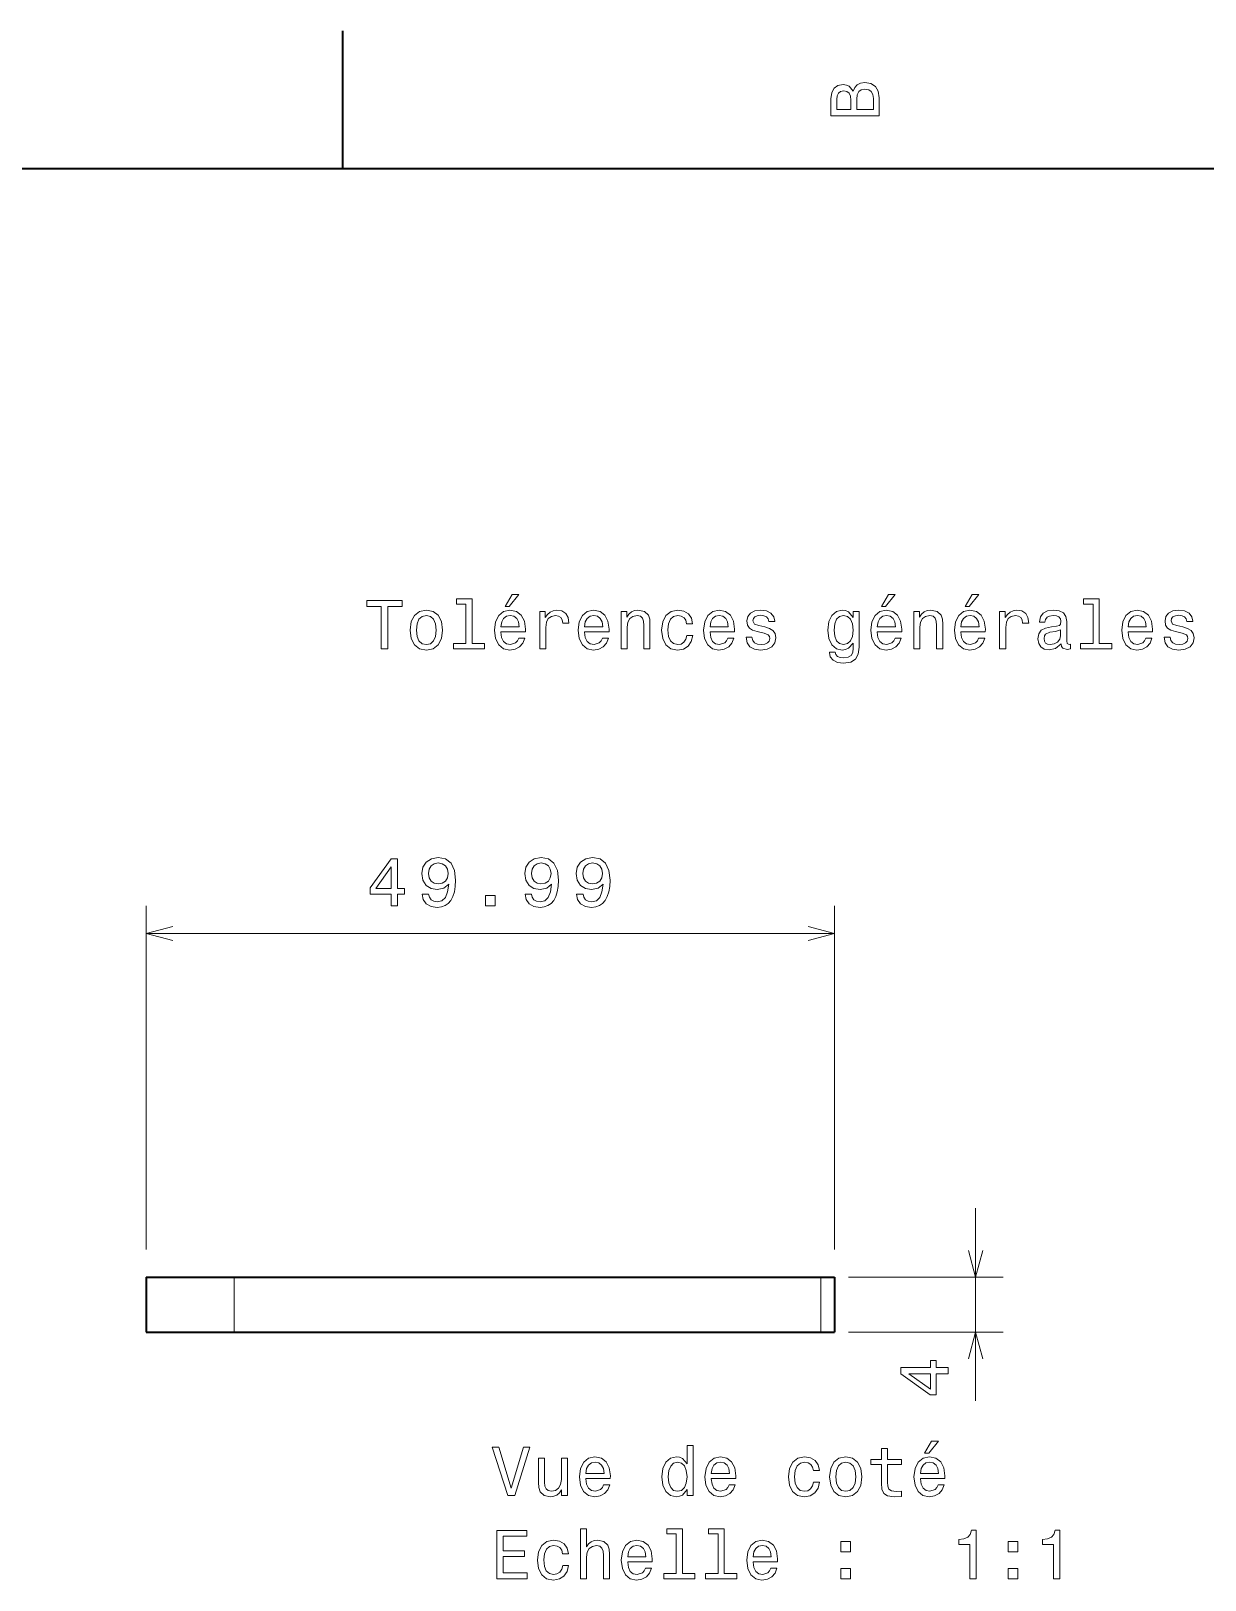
# Model space of a CAD drawing. Extents: x 0 to 297, y 0 to 210.
# Drawn here: x 125.8 to 211.1, y 97.5 to 210 of the extents above; entities that cross this region are included whole.
import ezdxf

# ---------------------------------------------------------------- set-up
doc = ezdxf.new("R2010")
doc.units = 0

msp = doc.modelspace()

# ---------------------------------------------------------------- linework, layer by layer
at = {"color": 7, "lineweight": 35, "ltscale": 0.25}
msp.add_line((148.5, 200), (148.5, 210), dxfattribs=at)
at = {"color": 7, "lineweight": 35}
for p, q in [((287, 200), (10, 200)), ((140.607681, 119.518822), (183.199265, 119.518822)), ((140.607681, 115.518822), (183.199265, 115.518822))]:
    msp.add_line(p, q, dxfattribs=at)
at = {"color": 7, "lineweight": 13}
for p, q in [((134.207687, 121.518822), (134.207687, 146.464462)), ((184.199265, 121.518822), (184.199265, 146.464462)), ((134.207687, 144.464462), (184.199265, 144.464462))]:
    msp.add_line(p, q, dxfattribs=at)
at = {"color": 7, "lineweight": 13, "ltscale": 0.35}
msp.add_line((194.437347, 110.518822), (194.437347, 124.518822), dxfattribs=at)
at = {"color": 7, "lineweight": 35, "ltscale": 0.16}
for p, q in [((134.207687, 119.518822), (140.607681, 119.518822)), ((134.207687, 115.518822), (140.607681, 115.518822))]:
    msp.add_line(p, q, dxfattribs=at)
at = {"color": 7, "lineweight": 35, "ltscale": 0.1}
for p, q in [((134.207687, 119.518822), (134.207687, 115.518822)), ((184.199265, 119.518822), (184.199265, 115.518822))]:
    msp.add_line(p, q, dxfattribs=at)
at = {"color": 7, "lineweight": 13, "ltscale": 0.1}
for p, q in [((140.607681, 115.518822), (140.607681, 119.518822)), ((183.199265, 119.518822), (183.199265, 115.518822))]:
    msp.add_line(p, q, dxfattribs=at)
at = {"color": 7, "lineweight": 35, "ltscale": 0.025}
for p, q in [((183.199265, 119.518822), (184.199265, 119.518822)), ((183.199265, 115.518822), (184.199265, 115.518822))]:
    msp.add_line(p, q, dxfattribs=at)
at = {"color": 7, "lineweight": 13, "ltscale": 0.280952}
for p, q in [((185.199265, 119.518822), (196.437347, 119.518822)), ((185.199265, 115.518822), (196.437347, 115.518822))]:
    msp.add_line(p, q, dxfattribs=at)
at = {"color": 7, "lineweight": 13}
for points in [[(185.542007, 205.630417), (185.249496, 205.983429), (185.052811, 206.074219), (184.81073, 206.104477), (184.432495, 206.03891), (184.160156, 205.842224), (183.993729, 205.524506), (183.933212, 205.080704), (183.933212, 203.835022), (187.433212, 203.835022), (187.433212, 205.151306), (187.36261, 205.620331), (187.155838, 205.968307), (186.828018, 206.185165), (186.384216, 206.260818), (186.08667, 206.215424), (185.839554, 206.094391), (185.65799, 205.897705)], [(185.385666, 204.984879), (185.385666, 204.298996), (184.351807, 204.298996), (184.351807, 205.025223), (184.382065, 205.297562), (184.472839, 205.489197), (184.629181, 205.605194), (184.86116, 205.645538), (185.093155, 205.600143), (185.254532, 205.479111), (185.355408, 205.272339)], [(187.014618, 205.095825), (187.014618, 204.298996), (185.809296, 204.298996), (185.809296, 205.050446), (185.844589, 205.368164), (185.9505, 205.595108), (186.132065, 205.731277), (186.394302, 205.776657), (186.671692, 205.731277), (186.863327, 205.605194), (186.979324, 205.393372)], [(157.42868, 168.391205), (157.42868, 165.516571), (156.515854, 165.516571), (156.515854, 165.143372), (158.780258, 165.143372), (158.780258, 165.516571), (157.872482, 165.516571), (157.872482, 168.764404), (156.732712, 168.764404), (156.732712, 168.391205)], [(160.278091, 168.219742), (160.575653, 168.219742), (161.276657, 169.077087), (160.782425, 169.077087)], [(187.602295, 168.219742), (187.899857, 168.219742), (188.600861, 169.077087), (188.106628, 169.077087)], [(193.674347, 168.219742), (193.971893, 168.219742), (194.672913, 169.077087), (194.178665, 169.077087)], [(202.969009, 168.391205), (202.969009, 165.516571), (202.056183, 165.516571), (202.056183, 165.143372), (204.320602, 165.143372), (204.320602, 165.516571), (203.412811, 165.516571), (203.412811, 168.764404), (202.273041, 168.764404), (202.273041, 168.391205)], [(151.286026, 165.143372), (151.75, 165.143372), (151.75, 168.219742), (152.809082, 168.219742), (152.809082, 168.643372), (150.221909, 168.643372), (150.221909, 168.219742), (151.286026, 168.219742)], [(153.378967, 166.494949), (153.459656, 165.879684), (153.69165, 165.425797), (154.059799, 165.143372), (154.554031, 165.047546), (155.043228, 165.143372), (155.411377, 165.420746), (155.643372, 165.874634), (155.729111, 166.494949), (155.643372, 167.110229), (155.411377, 167.569168), (155.043228, 167.846542), (154.554031, 167.947403), (154.059799, 167.846542), (153.69165, 167.564117), (153.459656, 167.110229)], [(159.970459, 166.368881), (161.745682, 166.368881), (161.750717, 166.575653), (161.670029, 167.155624), (161.44812, 167.58934), (161.095108, 167.851578), (160.626083, 167.947403), (160.167145, 167.846542), (159.814117, 167.564117), (159.587173, 167.105194), (159.506485, 166.5), (159.582138, 165.879684), (159.809082, 165.425797), (160.157059, 165.143372), (160.610947, 165.047546), (161.004318, 165.113113), (161.327087, 165.284576), (161.564117, 165.556915), (161.700287, 165.920029), (161.261536, 165.920029), (161.170746, 165.718292), (161.039627, 165.567001), (160.666428, 165.445969), (160.378967, 165.501434), (160.162109, 165.677948), (160.020889, 165.965424), (159.970459, 166.353745)], [(162.784576, 165.143372), (163.228394, 165.143372), (163.228394, 166.691635), (163.273773, 167.064835), (163.409943, 167.332138), (163.631851, 167.493515), (163.929398, 167.548996), (164.151291, 167.513687), (164.317719, 167.412827), (164.418594, 167.241348), (164.453888, 167.009369), (164.90274, 167.009369), (164.842224, 167.417862), (164.675797, 167.710373), (164.398422, 167.886887), (164.020172, 167.947403), (163.76297, 167.907059), (163.541061, 167.806198), (163.344376, 167.63472), (163.188034, 167.40274), (163.188034, 167.851578), (162.784576, 167.851578)], [(166.042511, 166.368881), (167.817719, 166.368881), (167.822769, 166.575653), (167.742081, 167.155624), (167.520172, 167.58934), (167.167145, 167.851578), (166.69812, 167.947403), (166.239197, 167.846542), (165.886169, 167.564117), (165.659225, 167.105194), (165.578537, 166.5), (165.654175, 165.879684), (165.881119, 165.425797), (166.229111, 165.143372), (166.682999, 165.047546), (167.07637, 165.113113), (167.399139, 165.284576), (167.636169, 165.556915), (167.772339, 165.920029), (167.333572, 165.920029), (167.242798, 165.718292), (167.111664, 165.567001), (166.73848, 165.445969), (166.451004, 165.501434), (166.234146, 165.677948), (166.092941, 165.965424), (166.042511, 166.353745)], [(168.690201, 165.143372), (169.134003, 165.143372), (169.134003, 166.706772), (169.179398, 167.064835), (169.325653, 167.327087), (169.552597, 167.48848), (169.855194, 167.548996), (170.09726, 167.498566), (170.248566, 167.362396), (170.324203, 167.135452), (170.349426, 166.832855), (170.349426, 165.143372), (170.793228, 165.143372), (170.793228, 166.92363), (170.773056, 167.281708), (170.682281, 167.579254), (170.384735, 167.851578), (169.920746, 167.947403), (169.663544, 167.912109), (169.446686, 167.816284), (169.260086, 167.654892), (169.113831, 167.438034), (169.113831, 167.851578), (168.690201, 167.851578)], [(173.451004, 166.953888), (173.889771, 166.953888), (173.798996, 167.357346), (173.582138, 167.675079), (173.244232, 167.871765), (172.805481, 167.947403), (172.32132, 167.846542), (171.953171, 167.564117), (171.721191, 167.105194), (171.640488, 166.489914), (171.716141, 165.879684), (171.943085, 165.425797), (172.301147, 165.143372), (172.790344, 165.047546), (173.22406, 165.123199), (173.561966, 165.335007), (173.793945, 165.667862), (173.894806, 166.111664), (173.471191, 166.111664), (173.395538, 165.829254), (173.254318, 165.617432), (173.052597, 165.486313), (172.805481, 165.445969), (172.497833, 165.51152), (172.27594, 165.713257), (172.139771, 166.041061), (172.094376, 166.505035), (172.139771, 166.958939), (172.280975, 167.286743), (172.507935, 167.48848), (172.805481, 167.559082), (173.067719, 167.513687), (173.264404, 167.39769), (173.395538, 167.206055)], [(175.150574, 166.368881), (176.925797, 166.368881), (176.930832, 166.575653), (176.850143, 167.155624), (176.628235, 167.58934), (176.275223, 167.851578), (175.806198, 167.947403), (175.34726, 167.846542), (174.994232, 167.564117), (174.767288, 167.105194), (174.6866, 166.5), (174.762253, 165.879684), (174.989197, 165.425797), (175.337173, 165.143372), (175.791061, 165.047546), (176.184433, 165.113113), (176.507202, 165.284576), (176.744232, 165.556915), (176.880402, 165.920029), (176.44165, 165.920029), (176.350861, 165.718292), (176.219742, 165.567001), (175.846542, 165.445969), (175.559082, 165.501434), (175.342224, 165.677948), (175.201004, 165.965424), (175.150574, 166.353745)], [(179.124634, 166.721909), (178.695969, 166.822769), (178.378235, 166.938766), (178.272339, 167.175797), (178.302597, 167.342224), (178.408508, 167.463257), (178.579971, 167.53891), (178.827087, 167.569168), (179.064117, 167.53891), (179.250717, 167.44812), (179.371765, 167.311966), (179.422195, 167.130402), (179.855911, 167.130402), (179.855911, 167.140488), (179.780258, 167.468292), (179.573486, 167.72551), (179.250717, 167.886887), (178.827087, 167.947403), (178.398407, 167.886887), (178.085739, 167.720459), (177.889053, 167.473343), (177.828522, 167.16066), (177.873917, 166.858063), (178.015137, 166.646255), (178.247116, 166.494949), (178.585022, 166.389053), (179.079254, 166.268005), (179.381836, 166.141937), (179.46254, 166.041061), (179.492798, 165.889771), (179.447403, 165.703171), (179.32637, 165.561966), (179.129684, 165.471176), (178.867432, 165.440918), (178.590057, 165.471176), (178.388336, 165.577087), (178.252167, 165.748566), (178.196686, 165.985596), (177.768005, 165.985596), (177.838623, 165.582138), (178.045395, 165.289627), (178.373199, 165.113113), (178.827087, 165.047546), (179.301147, 165.113113), (179.649139, 165.289627), (179.860947, 165.572052), (179.9366, 165.940201), (179.881119, 166.257919), (179.724777, 166.474777), (179.467575, 166.615997)], [(185.978394, 165.264404), (185.978394, 167.851578), (185.554749, 167.851578), (185.554749, 167.412827), (185.206772, 167.811234), (184.994949, 167.912109), (184.757919, 167.947403), (184.329254, 167.846542), (183.996399, 167.564117), (183.779541, 167.110229), (183.703888, 166.5), (183.779541, 165.88472), (183.996399, 165.430832), (184.329254, 165.143372), (184.757919, 165.047546), (185, 165.082855), (185.201721, 165.17363), (185.554749, 165.556915), (185.554749, 165.17363), (185.514404, 164.871033), (185.403458, 164.654175), (185.191635, 164.528091), (184.873917, 164.482712), (184.596542, 164.51297), (184.399857, 164.588623), (184.283859, 164.719742), (184.248566, 164.896255), (183.819885, 164.896255), (183.819885, 164.876083), (183.885437, 164.553314), (184.087173, 164.311234), (184.409943, 164.154892), (184.848694, 164.099426), (185.373199, 164.175079), (185.721176, 164.386887), (185.917862, 164.755051)], [(187.294662, 166.368881), (189.069885, 166.368881), (189.074921, 166.575653), (188.994232, 167.155624), (188.772339, 167.58934), (188.419312, 167.851578), (187.950287, 167.947403), (187.491348, 167.846542), (187.138321, 167.564117), (186.911377, 167.105194), (186.830688, 166.5), (186.906342, 165.879684), (187.133286, 165.425797), (187.481262, 165.143372), (187.93515, 165.047546), (188.328522, 165.113113), (188.651291, 165.284576), (188.888321, 165.556915), (189.02449, 165.920029), (188.585724, 165.920029), (188.494949, 165.718292), (188.363831, 165.567001), (187.990631, 165.445969), (187.703171, 165.501434), (187.486313, 165.677948), (187.345093, 165.965424), (187.294662, 166.353745)], [(189.942352, 165.143372), (190.386169, 165.143372), (190.386169, 166.706772), (190.431549, 167.064835), (190.577805, 167.327087), (190.804749, 167.48848), (191.107346, 167.548996), (191.349426, 167.498566), (191.500717, 167.362396), (191.57637, 167.135452), (191.601578, 166.832855), (191.601578, 165.143372), (192.04538, 165.143372), (192.04538, 166.92363), (192.025208, 167.281708), (191.934433, 167.579254), (191.636887, 167.851578), (191.172913, 167.947403), (190.91571, 167.912109), (190.698853, 167.816284), (190.512238, 167.654892), (190.365997, 167.438034), (190.365997, 167.851578), (189.942352, 167.851578)], [(193.366714, 166.368881), (195.141922, 166.368881), (195.146973, 166.575653), (195.066284, 167.155624), (194.844376, 167.58934), (194.491348, 167.851578), (194.022339, 167.947403), (193.5634, 167.846542), (193.210373, 167.564117), (192.983429, 167.105194), (192.90274, 166.5), (192.978378, 165.879684), (193.205322, 165.425797), (193.553314, 165.143372), (194.007202, 165.047546), (194.400574, 165.113113), (194.723343, 165.284576), (194.960373, 165.556915), (195.096542, 165.920029), (194.657776, 165.920029), (194.567001, 165.718292), (194.435883, 165.567001), (194.062683, 165.445969), (193.775208, 165.501434), (193.55835, 165.677948), (193.417145, 165.965424), (193.366714, 166.353745)], [(196.180832, 165.143372), (196.624634, 165.143372), (196.624634, 166.691635), (196.670029, 167.064835), (196.806183, 167.332138), (197.028091, 167.493515), (197.325638, 167.548996), (197.547546, 167.513687), (197.713974, 167.412827), (197.814835, 167.241348), (197.850143, 167.009369), (198.298981, 167.009369), (198.238464, 167.417862), (198.072037, 167.710373), (197.794662, 167.886887), (197.416412, 167.947403), (197.15921, 167.907059), (196.937317, 167.806198), (196.740631, 167.63472), (196.58429, 167.40274), (196.58429, 167.851578), (196.180832, 167.851578)], [(200.65921, 165.496399), (200.65921, 165.481262), (200.684433, 165.309799), (200.760071, 165.188766), (201.077805, 165.092941), (201.324921, 165.133286), (201.324921, 165.476227), (201.219009, 165.46109), (201.077805, 165.526657), (201.052582, 165.728394), (201.052582, 167.130402), (200.992065, 167.48848), (200.815552, 167.740631), (200.507919, 167.891937), (200.074203, 167.947403), (199.650574, 167.886887), (199.337891, 167.715424), (199.141205, 167.44812), (199.075638, 167.095108), (199.075638, 167.064835), (199.47406, 167.064835), (199.509369, 167.276657), (199.620316, 167.427948), (199.801865, 167.518738), (200.059067, 167.554031), (200.306183, 167.528824), (200.482697, 167.453171), (200.588608, 167.322052), (200.623917, 167.140488), (200.603745, 166.92868), (200.523041, 166.822769), (200.32132, 166.772339), (199.943085, 166.731995), (199.509369, 166.641205), (199.201721, 166.479828), (199.020172, 166.227661), (198.964691, 165.854462), (199.015121, 165.521606), (199.171463, 165.27449), (199.42363, 165.118149), (199.771606, 165.062683), (200.240631, 165.168594)], [(205.510803, 166.368881), (207.286011, 166.368881), (207.291061, 166.575653), (207.210358, 167.155624), (206.988464, 167.58934), (206.635437, 167.851578), (206.166412, 167.947403), (205.707489, 167.846542), (205.354462, 167.564117), (205.127518, 167.105194), (205.046814, 166.5), (205.122467, 165.879684), (205.349411, 165.425797), (205.697403, 165.143372), (206.151291, 165.047546), (206.544662, 165.113113), (206.867432, 165.284576), (207.104462, 165.556915), (207.240631, 165.920029), (206.801865, 165.920029), (206.71109, 165.718292), (206.579956, 165.567001), (206.206757, 165.445969), (205.919296, 165.501434), (205.702438, 165.677948), (205.561234, 165.965424), (205.510803, 166.353745)], [(209.484863, 166.721909), (209.056183, 166.822769), (208.738464, 166.938766), (208.632553, 167.175797), (208.662811, 167.342224), (208.768723, 167.463257), (208.940186, 167.53891), (209.187317, 167.569168), (209.424347, 167.53891), (209.610947, 167.44812), (209.731979, 167.311966), (209.78241, 167.130402), (210.216125, 167.130402), (210.216125, 167.140488), (210.140472, 167.468292), (209.933716, 167.72551), (209.610947, 167.886887), (209.187317, 167.947403), (208.758636, 167.886887), (208.445953, 167.720459), (208.249268, 167.473343), (208.188751, 167.16066), (208.234146, 166.858063), (208.375351, 166.646255), (208.60733, 166.494949), (208.945236, 166.389053), (209.439468, 166.268005), (209.742065, 166.141937), (209.822754, 166.041061), (209.853012, 165.889771), (209.807632, 165.703171), (209.686584, 165.561966), (209.489899, 165.471176), (209.227661, 165.440918), (208.950287, 165.471176), (208.74855, 165.577087), (208.612381, 165.748566), (208.556915, 165.985596), (208.128235, 165.985596), (208.198837, 165.582138), (208.405609, 165.289627), (208.733429, 165.113113), (209.187317, 165.047546), (209.661377, 165.113113), (210.009354, 165.289627), (210.221176, 165.572052), (210.296814, 165.940201), (210.241348, 166.257919), (210.085007, 166.474777), (209.827805, 166.615997)], [(153.832855, 166.5), (153.878235, 166.953888), (154.019455, 167.281708), (154.246399, 167.483429), (154.554031, 167.554031), (154.856628, 167.483429), (155.083572, 167.286743), (155.224777, 166.953888), (155.275223, 166.5), (155.224777, 166.041061), (155.083572, 165.708206), (154.856628, 165.506485), (154.554031, 165.440918), (154.246399, 165.506485), (154.019455, 165.708206), (153.878235, 166.041061)], [(159.970459, 166.742081), (160.02594, 167.090057), (160.162109, 167.34726), (160.368881, 167.503601), (160.641205, 167.559082), (160.908508, 167.503601), (161.11528, 167.34726), (161.241348, 167.090057), (161.286743, 166.742081)], [(166.042511, 166.742081), (166.097977, 167.090057), (166.234146, 167.34726), (166.440918, 167.503601), (166.713257, 167.559082), (166.980545, 167.503601), (167.187317, 167.34726), (167.3134, 167.090057), (167.358795, 166.742081)], [(175.150574, 166.742081), (175.206055, 167.090057), (175.342224, 167.34726), (175.548996, 167.503601), (175.82132, 167.559082), (176.088623, 167.503601), (176.295395, 167.34726), (176.421478, 167.090057), (176.466858, 166.742081)], [(184.162827, 166.5), (184.208206, 166.948853), (184.344376, 167.281708), (184.556198, 167.478394), (184.838623, 167.548996), (185.136169, 167.478394), (185.358063, 167.281708), (185.494232, 166.948853), (185.544662, 166.5), (185.494232, 166.041061), (185.358063, 165.713257), (185.136169, 165.51152), (184.838623, 165.445969), (184.556198, 165.51152), (184.344376, 165.713257), (184.208206, 166.046112)], [(187.294662, 166.742081), (187.350143, 167.090057), (187.486313, 167.34726), (187.693085, 167.503601), (187.965424, 167.559082), (188.232712, 167.503601), (188.439484, 167.34726), (188.565552, 167.090057), (188.610947, 166.742081)], [(193.366714, 166.742081), (193.42218, 167.090057), (193.55835, 167.34726), (193.765121, 167.503601), (194.03746, 167.559082), (194.304749, 167.503601), (194.51152, 167.34726), (194.637604, 167.090057), (194.682983, 166.742081)], [(200.60878, 166.091492), (200.548264, 165.829254), (200.386887, 165.627518), (200.144806, 165.496399), (199.84726, 165.451004), (199.655609, 165.476227), (199.51944, 165.556915), (199.433716, 165.69812), (199.408493, 165.894806), (199.428665, 166.07132), (199.509369, 166.197403), (199.832123, 166.338623), (200.240631, 166.399139), (200.60878, 166.520172)], [(205.510803, 166.742081), (205.566269, 167.090057), (205.702438, 167.34726), (205.90921, 167.503601), (206.181549, 167.559082), (206.448837, 167.503601), (206.655609, 167.34726), (206.781693, 167.090057), (206.827087, 166.742081)], [(152.008804, 146.464462), (152.462692, 146.464462), (152.462692, 147.331894), (152.961975, 147.331894), (152.961975, 147.735352), (152.462692, 147.735352), (152.462692, 149.888809), (152.003769, 149.888809), (150.470627, 147.775696), (150.470627, 147.331894), (152.008804, 147.331894)], [(154.25708, 147.331894), (154.332718, 146.933487), (154.549591, 146.625854), (154.892517, 146.434204), (155.346405, 146.363602), (155.643967, 146.398895), (155.911255, 146.489685), (156.138199, 146.646027), (156.329849, 146.86792), (156.48114, 147.145294), (156.592087, 147.488235), (156.657654, 147.881607), (156.682861, 148.335495), (156.597137, 149.0466), (156.350021, 149.56604), (155.95665, 149.878723), (155.417023, 149.989685), (154.922775, 149.898895), (154.549591, 149.65683), (154.30751, 149.28363), (154.226822, 148.814606), (154.30751, 148.33046), (154.54454, 147.962296), (154.897568, 147.730316), (155.346405, 147.654663), (155.82048, 147.750488), (156.178543, 148.042999), (156.097855, 147.483185), (155.936478, 147.084778), (155.689346, 146.847748), (155.351456, 146.772095), (155.089203, 146.807404), (154.897568, 146.91835), (154.771484, 147.094864), (154.721054, 147.331894)], [(161.729126, 147.331894), (161.804779, 146.933487), (162.021637, 146.625854), (162.364563, 146.434204), (162.818466, 146.363602), (163.116013, 146.398895), (163.383301, 146.489685), (163.610245, 146.646027), (163.801895, 146.86792), (163.953186, 147.145294), (164.064133, 147.488235), (164.1297, 147.881607), (164.154907, 148.335495), (164.069183, 149.0466), (163.822067, 149.56604), (163.428696, 149.878723), (162.889069, 149.989685), (162.394836, 149.898895), (162.021637, 149.65683), (161.779556, 149.28363), (161.698868, 148.814606), (161.779556, 148.33046), (162.016586, 147.962296), (162.369614, 147.730316), (162.818466, 147.654663), (163.292526, 147.750488), (163.650589, 148.042999), (163.569901, 147.483185), (163.408524, 147.084778), (163.161407, 146.847748), (162.823502, 146.772095), (162.561249, 146.807404), (162.369614, 146.91835), (162.24353, 147.094864), (162.1931, 147.331894)], [(165.465149, 147.331894), (165.540802, 146.933487), (165.75766, 146.625854), (166.100586, 146.434204), (166.554489, 146.363602), (166.852036, 146.398895), (167.119324, 146.489685), (167.346268, 146.646027), (167.537918, 146.86792), (167.689209, 147.145294), (167.800156, 147.488235), (167.865723, 147.881607), (167.89093, 148.335495), (167.805206, 149.0466), (167.55809, 149.56604), (167.164719, 149.878723), (166.625092, 149.989685), (166.130859, 149.898895), (165.75766, 149.65683), (165.515579, 149.28363), (165.434891, 148.814606), (165.515579, 148.33046), (165.752609, 147.962296), (166.105637, 147.730316), (166.554489, 147.654663), (167.028549, 147.750488), (167.386612, 148.042999), (167.305923, 147.483185), (167.144547, 147.084778), (166.89743, 146.847748), (166.559525, 146.772095), (166.297272, 146.807404), (166.105637, 146.91835), (165.979553, 147.094864), (165.929123, 147.331894)], [(150.894257, 147.735352), (152.008804, 149.303802), (152.008804, 147.735352)], [(154.716003, 148.819641), (154.766449, 149.132324), (154.907654, 149.379456), (155.129547, 149.535797), (155.417023, 149.591263), (155.714569, 149.535797), (155.941513, 149.379456), (156.082718, 149.137375), (156.138199, 148.824692), (156.082718, 148.506973), (155.941513, 148.269943), (155.709518, 148.123688), (155.401886, 148.073257), (155.124512, 148.123688), (154.907654, 148.269943), (154.766449, 148.501923)], [(162.188049, 148.819641), (162.238495, 149.132324), (162.3797, 149.379456), (162.601593, 149.535797), (162.889069, 149.591263), (163.186615, 149.535797), (163.413559, 149.379456), (163.554779, 149.137375), (163.610245, 148.824692), (163.554779, 148.506973), (163.413559, 148.269943), (163.18158, 148.123688), (162.873932, 148.073257), (162.596558, 148.123688), (162.3797, 148.269943), (162.238495, 148.501923)], [(165.924072, 148.819641), (165.974518, 149.132324), (166.115723, 149.379456), (166.337616, 149.535797), (166.625092, 149.591263), (166.922638, 149.535797), (167.149582, 149.379456), (167.290802, 149.137375), (167.346268, 148.824692), (167.290802, 148.506973), (167.149582, 148.269943), (166.917603, 148.123688), (166.609955, 148.073257), (166.332581, 148.123688), (166.115723, 148.269943), (165.974518, 148.501923)], [(158.855499, 146.464462), (159.551453, 146.464462), (159.551453, 147.215912), (158.855499, 147.215912)], [(192.437347, 112.495407), (192.437347, 112.949295), (191.569916, 112.949295), (191.569916, 113.448578), (191.166458, 113.448578), (191.166458, 112.949295), (189.013, 112.949295), (189.013, 112.490364), (191.126114, 110.957222), (191.569916, 110.957222), (191.569916, 112.495407)], [(191.166458, 111.380852), (189.598022, 112.495407), (191.166458, 112.495407)], [(161.599014, 107.167236), (160.721481, 104.186691), (159.818756, 107.167236), (159.339645, 107.167236), (160.46933, 103.662193), (160.973648, 103.662193), (162.07811, 107.167236)], [(173.485901, 104.08078), (173.485901, 103.662193), (173.929703, 103.662193), (173.929703, 107.283234), (173.490936, 107.283234), (173.490936, 105.956863), (173.153046, 106.340149), (172.946274, 106.430923), (172.709244, 106.466225), (172.280563, 106.365364), (171.947708, 106.082939), (171.73085, 105.629051), (171.655212, 105.018822), (171.73085, 104.408592), (171.947708, 103.949654), (172.280563, 103.662193), (172.709244, 103.566376), (172.946274, 103.601677), (173.158081, 103.692451)], [(187.596848, 105.90139), (187.596848, 104.544762), (187.627106, 104.105995), (187.768311, 103.803406), (188.050735, 103.626892), (188.529846, 103.566376), (189.054337, 103.591591), (189.054337, 103.974876), (188.671051, 103.944611), (188.323074, 103.984962), (188.136475, 104.111038), (188.055786, 104.322853), (188.040649, 104.620407), (188.040649, 105.90139), (189.054337, 105.90139), (189.054337, 106.279625), (188.040649, 106.279625), (188.040649, 107.071419), (187.596848, 107.071419), (187.596848, 106.279625), (186.830276, 106.279625), (186.830276, 105.90139)], [(190.733734, 106.738564), (191.031281, 106.738564), (191.7323, 107.595909), (191.238052, 107.595909)], [(164.801453, 106.370407), (164.357651, 106.370407), (164.357651, 104.807007), (164.30722, 104.443893), (164.160965, 104.181648), (163.934021, 104.020264), (163.636475, 103.969833), (163.399445, 104.010178), (163.248138, 104.13121), (163.162415, 104.337982), (163.142242, 104.630493), (163.142242, 106.370407), (162.698425, 106.370407), (162.698425, 104.590149), (162.713562, 104.232079), (162.809387, 103.934525), (163.101898, 103.662193), (163.570908, 103.566376), (163.823074, 103.601677), (164.039932, 103.692451), (164.226532, 103.848793), (164.377823, 104.075737), (164.377823, 103.662193), (164.801453, 103.662193)], [(166.137909, 104.887695), (167.913132, 104.887695), (167.918167, 105.094467), (167.837479, 105.674438), (167.615585, 106.108162), (167.262558, 106.370407), (166.793533, 106.466225), (166.334595, 106.365364), (165.981567, 106.082939), (165.754623, 105.624008), (165.673935, 105.018822), (165.749588, 104.398506), (165.976532, 103.944611), (166.324509, 103.662193), (166.778412, 103.566376), (167.171783, 103.631935), (167.494537, 103.803406), (167.731567, 104.075737), (167.867737, 104.43885), (167.428986, 104.43885), (167.338196, 104.237122), (167.207077, 104.085823), (166.833878, 103.96479), (166.546417, 104.020264), (166.329559, 104.196777), (166.188339, 104.484238), (166.137909, 104.872566)], [(166.137909, 105.260895), (166.19339, 105.608879), (166.329559, 105.866081), (166.536331, 106.022423), (166.80867, 106.077896), (167.075958, 106.022423), (167.28273, 105.866081), (167.408813, 105.608879), (167.454193, 105.260895)], [(172.784882, 106.06781), (173.077393, 105.997208), (173.299301, 105.800522), (173.43042, 105.47271), (173.48085, 105.018822), (173.43042, 104.559891), (173.299301, 104.232079), (173.077393, 104.03035), (172.784882, 103.96479), (172.507507, 104.03035), (172.2957, 104.232079), (172.15448, 104.564934), (172.1091, 105.018822), (172.15448, 105.467667), (172.2957, 105.795479), (172.507507, 105.997208)], [(175.245987, 104.887695), (177.021194, 104.887695), (177.026245, 105.094467), (176.945557, 105.674438), (176.723648, 106.108162), (176.370621, 106.370407), (175.901611, 106.466225), (175.442673, 106.365364), (175.089645, 106.082939), (174.862701, 105.624008), (174.782013, 105.018822), (174.857651, 104.398506), (175.084595, 103.944611), (175.432587, 103.662193), (175.886475, 103.566376), (176.279846, 103.631935), (176.602615, 103.803406), (176.839645, 104.075737), (176.975815, 104.43885), (176.537048, 104.43885), (176.446274, 104.237122), (176.315155, 104.085823), (175.941956, 103.96479), (175.65448, 104.020264), (175.437622, 104.196777), (175.296417, 104.484238), (175.245987, 104.872566)], [(175.245987, 105.260895), (175.301453, 105.608879), (175.437622, 105.866081), (175.644394, 106.022423), (175.916733, 106.077896), (176.184021, 106.022423), (176.390793, 105.866081), (176.516876, 105.608879), (176.562271, 105.260895)], [(182.65448, 105.47271), (183.093246, 105.47271), (183.002472, 105.876167), (182.785614, 106.193893), (182.447708, 106.390579), (182.008957, 106.466225), (181.524811, 106.365364), (181.156647, 106.082939), (180.924652, 105.624008), (180.843964, 105.008736), (180.919617, 104.398506), (181.146561, 103.944611), (181.504639, 103.662193), (181.99382, 103.566376), (182.427536, 103.642021), (182.765442, 103.853836), (182.997421, 104.186691), (183.098297, 104.630493), (182.674652, 104.630493), (182.599014, 104.348076), (182.457794, 104.136253), (182.256073, 104.005135), (182.008957, 103.96479), (181.701324, 104.03035), (181.479416, 104.232079), (181.343246, 104.559891), (181.297852, 105.023865), (181.343246, 105.477753), (181.484451, 105.805565), (181.711395, 106.007294), (182.008957, 106.077896), (182.271194, 106.032509), (182.46788, 105.916519), (182.599014, 105.724876)], [(183.834595, 105.013779), (183.915298, 104.398506), (184.147278, 103.944611), (184.515442, 103.662193), (185.009674, 103.566376), (185.498871, 103.662193), (185.86702, 103.939568), (186.099014, 104.393463), (186.184738, 105.013779), (186.099014, 105.629051), (185.86702, 106.087982), (185.498871, 106.365364), (185.009674, 106.466225), (184.515442, 106.365364), (184.147278, 106.082939), (183.915298, 105.629051)], [(184.288483, 105.018822), (184.333878, 105.47271), (184.475098, 105.800522), (184.702042, 106.002251), (185.009674, 106.072853), (185.312271, 106.002251), (185.539215, 105.805565), (185.68042, 105.47271), (185.73085, 105.018822), (185.68042, 104.559891), (185.539215, 104.227036), (185.312271, 104.025307), (185.009674, 103.959747), (184.702042, 104.025307), (184.475098, 104.227036), (184.333878, 104.559891)], [(190.426102, 104.887695), (192.201309, 104.887695), (192.20636, 105.094467), (192.125671, 105.674438), (191.903763, 106.108162), (191.550735, 106.370407), (191.081711, 106.466225), (190.622787, 106.365364), (190.26976, 106.082939), (190.042816, 105.624008), (189.962128, 105.018822), (190.037766, 104.398506), (190.264709, 103.944611), (190.612701, 103.662193), (191.066589, 103.566376), (191.459961, 103.631935), (191.78273, 103.803406), (192.01976, 104.075737), (192.15593, 104.43885), (191.717163, 104.43885), (191.626389, 104.237122), (191.49527, 104.085823), (191.12207, 103.96479), (190.834595, 104.020264), (190.617737, 104.196777), (190.476532, 104.484238), (190.426102, 104.872566)], [(190.426102, 105.260895), (190.481567, 105.608879), (190.617737, 105.866081), (190.824509, 106.022423), (191.096848, 106.077896), (191.364136, 106.022423), (191.570908, 105.866081), (191.696991, 105.608879), (191.742371, 105.260895)], [(165.749588, 97.615364), (166.19339, 97.615364), (166.19339, 99.178764), (166.238785, 99.536835), (166.385025, 99.79908), (166.611984, 99.960464), (166.914566, 100.020981), (167.156647, 99.970551), (167.307938, 99.834381), (167.383591, 99.607437), (167.408813, 99.304848), (167.408813, 97.615364), (167.852615, 97.615364), (167.852615, 99.395622), (167.832443, 99.753693), (167.741653, 100.051247), (167.444107, 100.323578), (166.980133, 100.419395), (166.727966, 100.384094), (166.511108, 100.288277), (166.329559, 100.136978), (166.19339, 99.930206), (166.19339, 101.236404), (165.749588, 101.236404)], [(172.704193, 100.863205), (172.704193, 97.988564), (171.791367, 97.988564), (171.791367, 97.615364), (174.055786, 97.615364), (174.055786, 97.988564), (173.147995, 97.988564), (173.147995, 101.236404), (172.008224, 101.236404), (172.008224, 100.863205)], [(175.740219, 100.863205), (175.740219, 97.988564), (174.827393, 97.988564), (174.827393, 97.615364), (177.091797, 97.615364), (177.091797, 97.988564), (176.184021, 97.988564), (176.184021, 101.236404), (175.04425, 101.236404), (175.04425, 100.863205)], [(159.662415, 97.615364), (161.881424, 97.615364), (161.881424, 98.038994), (160.126389, 98.038994), (160.126389, 99.224152), (161.689789, 99.224152), (161.689789, 99.642738), (160.126389, 99.642738), (160.126389, 100.691734), (161.84108, 100.691734), (161.84108, 101.115364), (159.662415, 101.115364)], [(164.438339, 99.42588), (164.877106, 99.42588), (164.786331, 99.829338), (164.569473, 100.147064), (164.231567, 100.34375), (163.792816, 100.419395), (163.30867, 100.318535), (162.940506, 100.03611), (162.708527, 99.577179), (162.627823, 98.961906), (162.703476, 98.351677), (162.93042, 97.897781), (163.288483, 97.615364), (163.777679, 97.519547), (164.211395, 97.595192), (164.549301, 97.807007), (164.781281, 98.139862), (164.882156, 98.583664), (164.458527, 98.583664), (164.382874, 98.301247), (164.241653, 98.089424), (164.039932, 97.958305), (163.792816, 97.917961), (163.485184, 97.983521), (163.263275, 98.185249), (163.127106, 98.513062), (163.081711, 98.977036), (163.127106, 99.430923), (163.268311, 99.758736), (163.49527, 99.960464), (163.792816, 100.031067), (164.055054, 99.98568), (164.25174, 99.86969), (164.382874, 99.678047)], [(169.173935, 98.840866), (170.949158, 98.840866), (170.954193, 99.047638), (170.873505, 99.627609), (170.651596, 100.061333), (170.298584, 100.323578), (169.829559, 100.419395), (169.370621, 100.318535), (169.017593, 100.03611), (168.790649, 99.577179), (168.709961, 98.971992), (168.785614, 98.351677), (169.012558, 97.897781), (169.360535, 97.615364), (169.814423, 97.519547), (170.207794, 97.585106), (170.530563, 97.756577), (170.767593, 98.028908), (170.903763, 98.392021), (170.464996, 98.392021), (170.374222, 98.190292), (170.243103, 98.038994), (169.869904, 97.917961), (169.582443, 97.973434), (169.365585, 98.149948), (169.224365, 98.437408), (169.173935, 98.825737)], [(178.282013, 98.840866), (180.05722, 98.840866), (180.062271, 99.047638), (179.981567, 99.627609), (179.759674, 100.061333), (179.406647, 100.323578), (178.937622, 100.419395), (178.478699, 100.318535), (178.125671, 100.03611), (177.898727, 99.577179), (177.818024, 98.971992), (177.893677, 98.351677), (178.120621, 97.897781), (178.468613, 97.615364), (178.922501, 97.519547), (179.315872, 97.585106), (179.638641, 97.756577), (179.875671, 98.028908), (180.011841, 98.392021), (179.573074, 98.392021), (179.4823, 98.190292), (179.351166, 98.038994), (178.977966, 97.917961), (178.690506, 97.973434), (178.473648, 98.149948), (178.332443, 98.437408), (178.282013, 98.825737)], [(184.661682, 99.572136), (185.357651, 99.572136), (185.357651, 100.323578), (184.661682, 100.323578)], [(194.026962, 97.615364), (194.485901, 97.615364), (194.485901, 101.140579), (194.14296, 101.140579), (194.052185, 100.832947), (193.870621, 100.626175), (193.593246, 100.505135), (193.209961, 100.46479), (193.209961, 100.10672), (194.026962, 100.10672)], [(196.805786, 99.572136), (197.50174, 99.572136), (197.50174, 100.323578), (196.805786, 100.323578)], [(200.098999, 97.615364), (200.557938, 97.615364), (200.557938, 101.140579), (200.214996, 101.140579), (200.124222, 100.832947), (199.942657, 100.626175), (199.665283, 100.505135), (199.281998, 100.46479), (199.281998, 100.10672), (200.098999, 100.10672)], [(169.173935, 99.214066), (169.229416, 99.56205), (169.365585, 99.819252), (169.572357, 99.975594), (169.844681, 100.031067), (170.111984, 99.975594), (170.318756, 99.819252), (170.444824, 99.56205), (170.490219, 99.214066)], [(178.282013, 99.214066), (178.337479, 99.56205), (178.473648, 99.819252), (178.68042, 99.975594), (178.952759, 100.031067), (179.220047, 99.975594), (179.426819, 99.819252), (179.552902, 99.56205), (179.598297, 99.214066)], [(184.661682, 97.615364), (185.357651, 97.615364), (185.357651, 98.366806), (184.661682, 98.366806)], [(196.805786, 97.615364), (197.50174, 97.615364), (197.50174, 98.366806), (196.805786, 98.366806)]]:
    msp.add_lwpolyline(points, close=True, dxfattribs=at)
for points in [[(136.139526, 144.982101), (134.207687, 144.464462), (136.139526, 143.946823)], [(182.26741, 143.946823), (184.199265, 144.464462), (182.26741, 144.982101)], [(193.919708, 121.450676), (194.437347, 119.518822), (194.954987, 121.450676)], [(194.954987, 113.586967), (194.437347, 115.518822), (193.919708, 113.586967)]]:
    msp.add_lwpolyline(points, dxfattribs=at)

doc.saveas('drawing.dxf')
